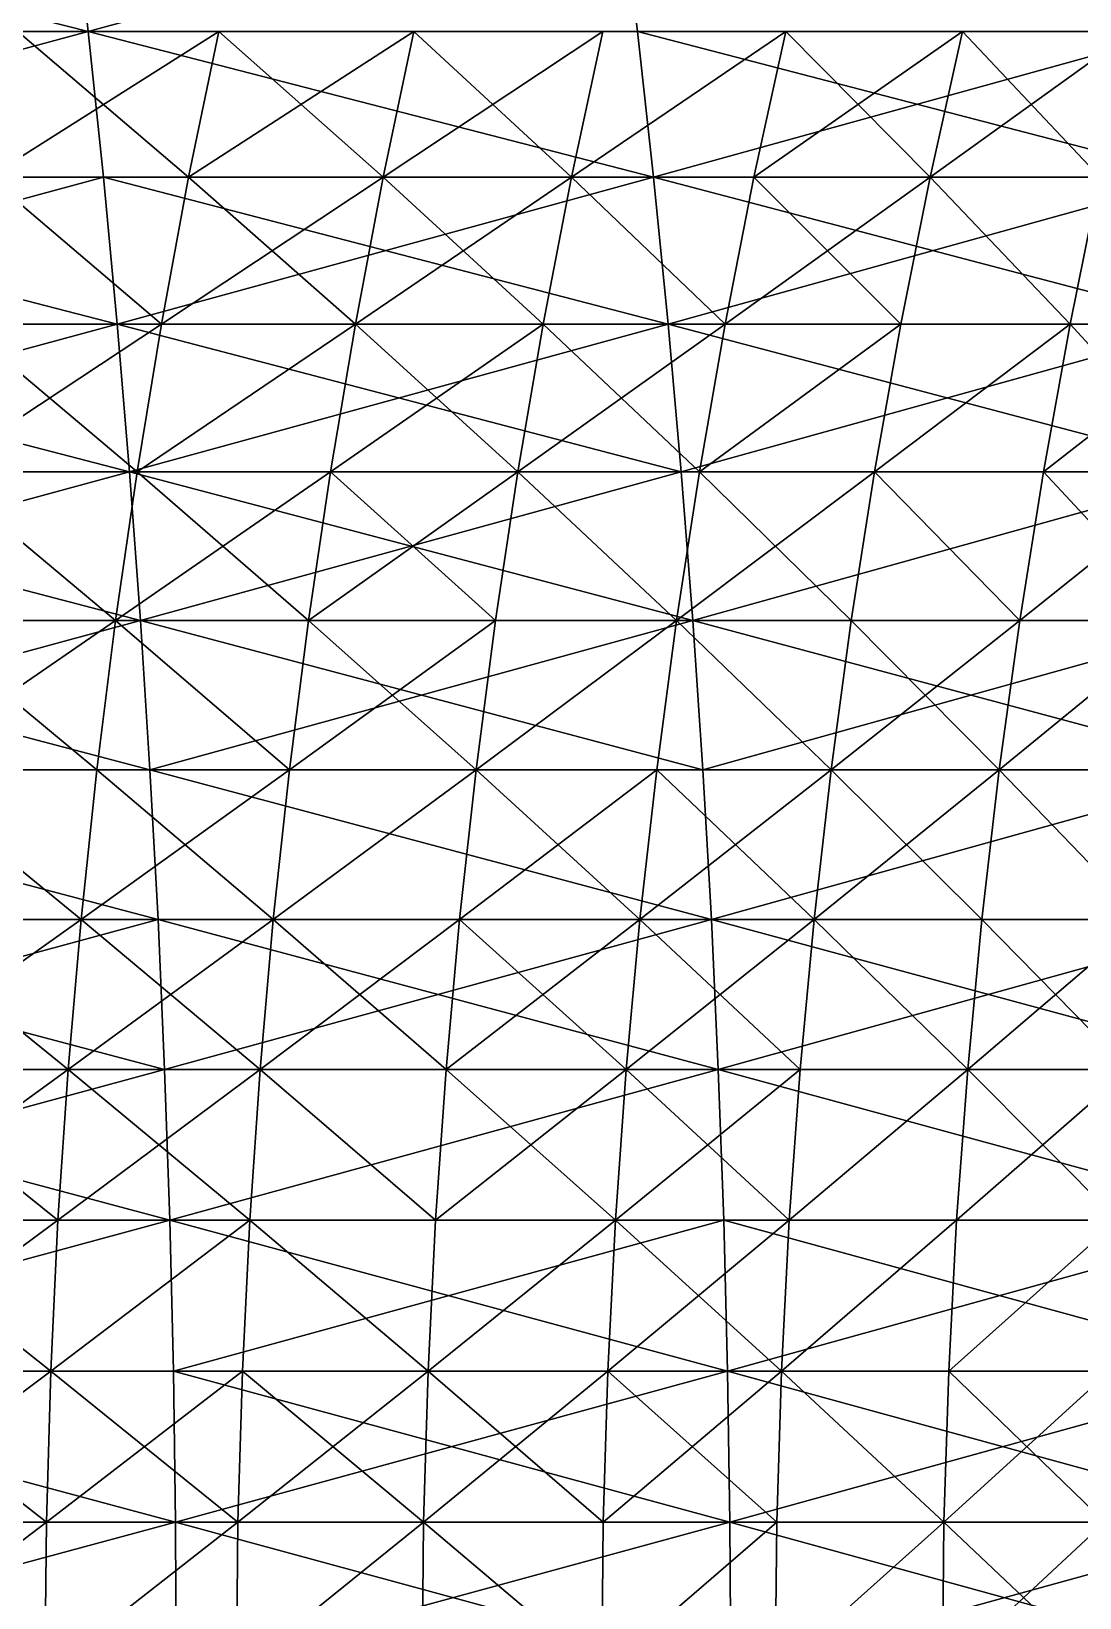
# Model space of a CAD drawing. Header units: millimetres. Extents: x -3250 to 8000, y -3250 to 3250.
# Drawn here: x 6023.9 to 6162.1, y 10 to 216.7 of the extents above; entities that cross this region are included whole.
import ezdxf

# ---------------------------------------------------------------- set-up
doc = ezdxf.new("R2010")
doc.units = ezdxf.units.MM
doc.header["$MEASUREMENT"] = 0
doc.layers.add('MESH_3D', color=2, linetype='CONTINUOUS')

msp = doc.modelspace()

# ---------------------------------------------------------------- linework, layer by layer
at = {"layer": 'MESH_3D'}
for points in [[(6031.38, 216.67, 26021.17), (5956.11, 235.8, 26045.71), (5958.17, 216.67, 26050.96)], [(6029.19, 235.8, 26015.97), (5956.11, 235.8, 26045.71), (6031.38, 216.67, 26021.17)], [(6101.5, 235.8, 25984.42), (6029.19, 235.8, 26015.97), (6031.38, 216.67, 26021.17)], [(6101.5, 235.8, 25984.42), (6031.38, 216.67, 26021.17), (6103.82, 216.67, 25989.56)], [(6175.45, 216.67, 25956.16), (6101.5, 235.8, 25984.42), (6103.82, 216.67, 25989.56)], [(6173.01, 235.8, 25951.08), (6101.5, 235.8, 25984.42), (6175.45, 216.67, 25956.16)], [(5958.17, 216.67, 649.04), (6031.38, 216.67, 678.83), (5960.05, 197.41, 644.23)], [(6031.38, 216.67, 26021.17), (5958.17, 216.67, 26050.96), (5960.05, 197.41, 26055.77)], [(5960.05, 197.41, 644.23), (6031.38, 216.67, 678.83), (6033.38, 197.41, 674.07)], [(6031.38, 216.67, 26021.17), (5960.05, 197.41, 26055.77), (6033.38, 197.41, 26025.93)], [(6018.2, 197.41, 2524.93), (6044.62, 197.41, 2555.64), (6048.58, 216.67, 2552.32)], [(6018.2, 197.41, 2524.93), (6048.58, 216.67, 2552.32), (6022.07, 216.67, 2521.52)], [(6044.62, 197.41, 24144.36), (6018.2, 197.41, 24175.07), (6022.07, 216.67, 24178.48)], [(6044.62, 197.41, 24144.36), (6022.07, 216.67, 24178.48), (6048.58, 216.67, 24147.68)], [(6031.38, 216.67, 678.83), (6103.82, 216.67, 710.44), (6105.94, 197.41, 705.73)], [(6031.38, 216.67, 678.83), (6105.94, 197.41, 705.73), (6033.38, 197.41, 674.07)], [(6105.94, 197.41, 25994.27), (6031.38, 216.67, 26021.17), (6033.38, 197.41, 26025.93)], [(6103.82, 216.67, 25989.56), (6031.38, 216.67, 26021.17), (6105.94, 197.41, 25994.27)], [(6044.62, 197.41, 2555.64), (6070.27, 197.41, 2586.99), (6048.58, 216.67, 2552.32)], [(6074.31, 216.67, 24116.23), (6044.62, 197.41, 24144.36), (6048.58, 216.67, 24147.68)], [(6070.27, 197.41, 24113.01), (6044.62, 197.41, 24144.36), (6074.31, 216.67, 24116.23)], [(6048.58, 216.67, 2552.32), (6070.27, 197.41, 2586.99), (6074.31, 216.67, 2583.77)], [(6070.27, 197.41, 2586.99), (6095.13, 197.41, 2618.98), (6099.25, 216.67, 2615.86)], [(6070.27, 197.41, 2586.99), (6099.25, 216.67, 2615.86), (6074.31, 216.67, 2583.77)], [(6095.13, 197.41, 24081.02), (6070.27, 197.41, 24113.01), (6074.31, 216.67, 24116.23)], [(6095.13, 197.41, 24081.02), (6074.31, 216.67, 24116.23), (6099.25, 216.67, 24084.14)], [(6095.13, 197.41, 2618.98), (6119.19, 197.41, 2651.57), (6123.38, 216.67, 2648.56)], [(6095.13, 197.41, 2618.98), (6123.38, 216.67, 2648.56), (6099.25, 216.67, 2615.86)], [(6123.38, 216.67, 24051.44), (6095.13, 197.41, 24081.02), (6099.25, 216.67, 24084.14)], [(6119.19, 197.41, 24048.43), (6095.13, 197.41, 24081.02), (6123.38, 216.67, 24051.44)], [(6103.82, 216.67, 710.44), (6177.69, 197.41, 739.19), (6105.94, 197.41, 705.73)], [(6103.82, 216.67, 710.44), (6175.45, 216.67, 743.84), (6177.69, 197.41, 739.19)], [(6175.45, 216.67, 25956.16), (6103.82, 216.67, 25989.56), (6105.94, 197.41, 25994.27)], [(6175.45, 216.67, 25956.16), (6105.94, 197.41, 25994.27), (6177.69, 197.41, 25960.81)], [(6119.19, 197.41, 2651.57), (6142.42, 197.41, 2684.75), (6146.69, 216.67, 2681.84)], [(6119.19, 197.41, 2651.57), (6146.69, 216.67, 2681.84), (6123.38, 216.67, 2648.56)], [(6142.42, 197.41, 24015.25), (6119.19, 197.41, 24048.43), (6123.38, 216.67, 24051.44)], [(6142.42, 197.41, 24015.25), (6123.38, 216.67, 24051.44), (6146.69, 216.67, 24018.16)], [(6142.42, 197.41, 2684.75), (6164.82, 197.41, 2718.5), (6169.16, 216.67, 2715.7)], [(6142.42, 197.41, 2684.75), (6169.16, 216.67, 2715.7), (6146.69, 216.67, 2681.84)], [(6164.82, 197.41, 23981.5), (6142.42, 197.41, 24015.25), (6146.69, 216.67, 24018.16)], [(6164.82, 197.41, 23981.5), (6146.69, 216.67, 24018.16), (6169.16, 216.67, 23984.3)], [(5960.05, 197.41, 644.23), (6033.38, 197.41, 674.07), (6035.2, 178.02, 669.76)], [(5960.05, 197.41, 644.23), (6035.2, 178.02, 669.76), (5961.76, 178.02, 639.88)], [(6033.38, 197.41, 26025.93), (5960.05, 197.41, 26055.77), (5961.76, 178.02, 26060.12)], [(6033.38, 197.41, 26025.93), (5961.76, 178.02, 26060.12), (6035.2, 178.02, 26030.24)], [(6014.69, 178.02, 2528.03), (6041.04, 178.02, 2558.65), (6018.2, 197.41, 2524.93)], [(6041.04, 178.02, 24141.35), (6014.69, 178.02, 24171.97), (6018.2, 197.41, 24175.07)], [(6018.2, 197.41, 2524.93), (6041.04, 178.02, 2558.65), (6044.62, 197.41, 2555.64)], [(6041.04, 178.02, 24141.35), (6018.2, 197.41, 24175.07), (6044.62, 197.41, 24144.36)], [(6033.38, 197.41, 674.07), (6105.94, 197.41, 705.73), (6107.87, 178.02, 701.46)], [(6033.38, 197.41, 674.07), (6107.87, 178.02, 701.46), (6035.2, 178.02, 669.76)], [(6105.94, 197.41, 25994.27), (6033.38, 197.41, 26025.93), (6035.2, 178.02, 26030.24)], [(6105.94, 197.41, 25994.27), (6035.2, 178.02, 26030.24), (6107.87, 178.02, 25998.54)], [(6041.04, 178.02, 2558.65), (6070.27, 197.41, 2586.99), (6044.62, 197.41, 2555.64)], [(6041.04, 178.02, 2558.65), (6066.61, 178.02, 2589.91), (6070.27, 197.41, 2586.99)], [(6066.61, 178.02, 24110.09), (6041.04, 178.02, 24141.35), (6044.62, 197.41, 24144.36)], [(6066.61, 178.02, 24110.09), (6044.62, 197.41, 24144.36), (6070.27, 197.41, 24113.01)], [(6066.61, 178.02, 2589.91), (6091.4, 178.02, 2621.8), (6095.13, 197.41, 2618.98)], [(6066.61, 178.02, 2589.91), (6095.13, 197.41, 2618.98), (6070.27, 197.41, 2586.99)], [(6091.4, 178.02, 24078.2), (6066.61, 178.02, 24110.09), (6070.27, 197.41, 24113.01)], [(6091.4, 178.02, 24078.2), (6070.27, 197.41, 24113.01), (6095.13, 197.41, 24081.02)], [(6091.4, 178.02, 2621.8), (6115.39, 178.02, 2654.3), (6095.13, 197.41, 2618.98)], [(6115.39, 178.02, 24045.7), (6091.4, 178.02, 24078.2), (6095.13, 197.41, 24081.02)], [(6095.13, 197.41, 2618.98), (6115.39, 178.02, 2654.3), (6119.19, 197.41, 2651.57)], [(6115.39, 178.02, 24045.7), (6095.13, 197.41, 24081.02), (6119.19, 197.41, 24048.43)], [(6105.94, 197.41, 705.73), (6177.69, 197.41, 739.19), (6179.73, 178.02, 734.97)], [(6105.94, 197.41, 705.73), (6179.73, 178.02, 734.97), (6107.87, 178.02, 701.46)], [(6177.69, 197.41, 25960.81), (6105.94, 197.41, 25994.27), (6107.87, 178.02, 25998.54)], [(6177.69, 197.41, 25960.81), (6107.87, 178.02, 25998.54), (6179.73, 178.02, 25965.03)], [(6115.39, 178.02, 2654.3), (6142.42, 197.41, 2684.75), (6119.19, 197.41, 2651.57)], [(6115.39, 178.02, 2654.3), (6138.55, 178.02, 2687.39), (6142.42, 197.41, 2684.75)], [(6138.55, 178.02, 24012.61), (6115.39, 178.02, 24045.7), (6119.19, 197.41, 24048.43)], [(6138.55, 178.02, 24012.61), (6119.19, 197.41, 24048.43), (6142.42, 197.41, 24015.25)], [(6138.55, 178.02, 2687.39), (6160.89, 178.02, 2721.04), (6142.42, 197.41, 2684.75)], [(6160.89, 178.02, 23978.96), (6138.55, 178.02, 24012.61), (6142.42, 197.41, 24015.25)], [(6142.42, 197.41, 2684.75), (6160.89, 178.02, 2721.04), (6164.82, 197.41, 2718.5)], [(6160.89, 178.02, 23978.96), (6142.42, 197.41, 24015.25), (6164.82, 197.41, 23981.5)], [(6160.89, 178.02, 2721.04), (6182.38, 178.02, 2755.24), (6164.82, 197.41, 2718.5)], [(6182.38, 178.02, 23944.76), (6160.89, 178.02, 23978.96), (6164.82, 197.41, 23981.5)], [(5961.76, 178.02, 639.88), (6036.83, 158.52, 665.89), (5963.3, 158.52, 635.97)], [(5961.76, 178.02, 639.88), (6035.2, 178.02, 669.76), (6036.83, 158.52, 665.89)], [(6035.2, 178.02, 26030.24), (5961.76, 178.02, 26060.12), (5963.3, 158.52, 26064.03)], [(6035.2, 178.02, 26030.24), (5963.3, 158.52, 26064.03), (6036.83, 158.52, 26034.11)], [(6011.54, 158.52, 2530.81), (6037.82, 158.52, 2561.34), (6041.04, 178.02, 2558.65)], [(6011.54, 158.52, 2530.81), (6041.04, 178.02, 2558.65), (6014.69, 178.02, 2528.03)], [(6037.82, 158.52, 24138.66), (6011.54, 158.52, 24169.19), (6014.69, 178.02, 24171.97)], [(6037.82, 158.52, 24138.66), (6014.69, 178.02, 24171.97), (6041.04, 178.02, 24141.35)], [(6035.2, 178.02, 669.76), (6107.87, 178.02, 701.46), (6109.59, 158.52, 697.64)], [(6035.2, 178.02, 669.76), (6109.59, 158.52, 697.64), (6036.83, 158.52, 665.89)], [(6107.87, 178.02, 25998.54), (6035.2, 178.02, 26030.24), (6036.83, 158.52, 26034.11)], [(6107.87, 178.02, 25998.54), (6036.83, 158.52, 26034.11), (6109.59, 158.52, 26002.36)], [(6037.82, 158.52, 2561.34), (6063.33, 158.52, 2592.53), (6066.61, 178.02, 2589.91)], [(6037.82, 158.52, 2561.34), (6066.61, 178.02, 2589.91), (6041.04, 178.02, 2558.65)], [(6066.61, 178.02, 24110.09), (6037.82, 158.52, 24138.66), (6041.04, 178.02, 24141.35)], [(6063.33, 158.52, 24107.47), (6037.82, 158.52, 24138.66), (6066.61, 178.02, 24110.09)], [(6063.33, 158.52, 2592.53), (6091.4, 178.02, 2621.8), (6066.61, 178.02, 2589.91)], [(6063.33, 158.52, 2592.53), (6088.06, 158.52, 2624.34), (6091.4, 178.02, 2621.8)], [(6088.06, 158.52, 24075.66), (6063.33, 158.52, 24107.47), (6066.61, 178.02, 24110.09)], [(6088.06, 158.52, 24075.66), (6066.61, 178.02, 24110.09), (6091.4, 178.02, 24078.2)], [(6088.06, 158.52, 2624.34), (6111.98, 158.52, 2656.75), (6115.39, 178.02, 2654.3)], [(6088.06, 158.52, 2624.34), (6115.39, 178.02, 2654.3), (6091.4, 178.02, 2621.8)], [(6111.98, 158.52, 24043.25), (6088.06, 158.52, 24075.66), (6091.4, 178.02, 24078.2)], [(6111.98, 158.52, 24043.25), (6091.4, 178.02, 24078.2), (6115.39, 178.02, 24045.7)], [(6107.87, 178.02, 701.46), (6179.73, 178.02, 734.97), (6181.55, 158.52, 731.19)], [(6107.87, 178.02, 701.46), (6181.55, 158.52, 731.19), (6109.59, 158.52, 697.64)], [(6179.73, 178.02, 25965.03), (6107.87, 178.02, 25998.54), (6109.59, 158.52, 26002.36)], [(6179.73, 178.02, 25965.03), (6109.59, 158.52, 26002.36), (6181.55, 158.52, 25968.81)], [(6111.98, 158.52, 2656.75), (6138.55, 178.02, 2687.39), (6115.39, 178.02, 2654.3)], [(6111.98, 158.52, 2656.75), (6135.09, 158.52, 2689.75), (6138.55, 178.02, 2687.39)], [(6138.55, 178.02, 24012.61), (6111.98, 158.52, 24043.25), (6115.39, 178.02, 24045.7)], [(6135.09, 158.52, 24010.25), (6111.98, 158.52, 24043.25), (6138.55, 178.02, 24012.61)], [(6135.09, 158.52, 2689.75), (6160.89, 178.02, 2721.04), (6138.55, 178.02, 2687.39)], [(6135.09, 158.52, 2689.75), (6157.37, 158.52, 2723.32), (6160.89, 178.02, 2721.04)], [(6160.89, 178.02, 23978.96), (6135.09, 158.52, 24010.25), (6138.55, 178.02, 24012.61)], [(6157.37, 158.52, 23976.68), (6135.09, 158.52, 24010.25), (6160.89, 178.02, 23978.96)], [(6157.37, 158.52, 2723.32), (6178.8, 158.52, 2757.43), (6182.38, 178.02, 2755.24)], [(6157.37, 158.52, 2723.32), (6182.38, 178.02, 2755.24), (6160.89, 178.02, 2721.04)], [(6178.8, 158.52, 23942.57), (6157.37, 158.52, 23976.68), (6160.89, 178.02, 23978.96)], [(6178.8, 158.52, 23942.57), (6160.89, 178.02, 23978.96), (6182.38, 178.02, 23944.76)], [(5963.3, 158.52, 635.97), (6036.83, 158.52, 665.89), (5964.65, 138.92, 632.52)], [(6038.27, 138.92, 26037.52), (5963.3, 158.52, 26064.03), (5964.65, 138.92, 26067.48)], [(6036.83, 158.52, 26034.11), (5963.3, 158.52, 26064.03), (6038.27, 138.92, 26037.52)], [(5964.65, 138.92, 632.52), (6036.83, 158.52, 665.89), (6038.27, 138.92, 662.48)], [(6008.76, 138.92, 2533.26), (6034.98, 138.92, 2563.73), (6011.54, 158.52, 2530.81)], [(6034.98, 138.92, 24136.27), (6008.76, 138.92, 24166.74), (6011.54, 158.52, 24169.19)], [(6011.54, 158.52, 2530.81), (6034.98, 138.92, 2563.73), (6037.82, 158.52, 2561.34)], [(6034.98, 138.92, 24136.27), (6011.54, 158.52, 24169.19), (6037.82, 158.52, 24138.66)], [(6034.98, 138.92, 2563.73), (6060.43, 138.92, 2594.84), (6063.33, 158.52, 2592.53)], [(6034.98, 138.92, 2563.73), (6063.33, 158.52, 2592.53), (6037.82, 158.52, 2561.34)], [(6060.43, 138.92, 24105.16), (6034.98, 138.92, 24136.27), (6037.82, 158.52, 24138.66)], [(6036.83, 158.52, 665.89), (6111.12, 138.92, 694.26), (6038.27, 138.92, 662.48)], [(6036.83, 158.52, 665.89), (6109.59, 158.52, 697.64), (6111.12, 138.92, 694.26)], [(6109.59, 158.52, 26002.36), (6036.83, 158.52, 26034.11), (6038.27, 138.92, 26037.52)], [(6060.43, 138.92, 24105.16), (6037.82, 158.52, 24138.66), (6063.33, 158.52, 24107.47)], [(6109.59, 158.52, 26002.36), (6038.27, 138.92, 26037.52), (6111.12, 138.92, 26005.74)], [(6060.43, 138.92, 2594.84), (6088.06, 158.52, 2624.34), (6063.33, 158.52, 2592.53)], [(6060.43, 138.92, 2594.84), (6085.1, 138.92, 2626.57), (6088.06, 158.52, 2624.34)], [(6085.1, 138.92, 24073.43), (6060.43, 138.92, 24105.16), (6063.33, 158.52, 24107.47)], [(6085.1, 138.92, 24073.43), (6063.33, 158.52, 24107.47), (6088.06, 158.52, 24075.66)], [(6085.1, 138.92, 2626.57), (6108.97, 138.92, 2658.92), (6088.06, 158.52, 2624.34)], [(6108.97, 138.92, 24041.08), (6085.1, 138.92, 24073.43), (6088.06, 158.52, 24075.66)], [(6088.06, 158.52, 2624.34), (6108.97, 138.92, 2658.92), (6111.98, 158.52, 2656.75)], [(6108.97, 138.92, 24041.08), (6088.06, 158.52, 24075.66), (6111.98, 158.52, 24043.25)], [(6108.97, 138.92, 2658.92), (6135.09, 158.52, 2689.75), (6111.98, 158.52, 2656.75)], [(6108.97, 138.92, 2658.92), (6132.02, 138.92, 2691.84), (6135.09, 158.52, 2689.75)], [(6132.02, 138.92, 24008.16), (6108.97, 138.92, 24041.08), (6111.98, 158.52, 24043.25)], [(6109.59, 158.52, 697.64), (6181.55, 158.52, 731.19), (6111.12, 138.92, 694.26)], [(6181.55, 158.52, 25968.81), (6109.59, 158.52, 26002.36), (6111.12, 138.92, 26005.74)], [(6111.12, 138.92, 694.26), (6181.55, 158.52, 731.19), (6183.15, 138.92, 727.85)], [(6181.55, 158.52, 25968.81), (6111.12, 138.92, 26005.74), (6183.15, 138.92, 25972.15)], [(6132.02, 138.92, 24008.16), (6111.98, 158.52, 24043.25), (6135.09, 158.52, 24010.25)], [(6132.02, 138.92, 2691.84), (6154.25, 138.92, 2725.33), (6135.09, 158.52, 2689.75)], [(6154.25, 138.92, 23974.67), (6132.02, 138.92, 24008.16), (6135.09, 158.52, 24010.25)], [(6135.09, 158.52, 2689.75), (6154.25, 138.92, 2725.33), (6157.37, 158.52, 2723.32)], [(6154.25, 138.92, 23974.67), (6135.09, 158.52, 24010.25), (6157.37, 158.52, 23976.68)], [(6154.25, 138.92, 2725.33), (6178.8, 158.52, 2757.43), (6157.37, 158.52, 2723.32)], [(6154.25, 138.92, 2725.33), (6175.64, 138.92, 2759.37), (6178.8, 158.52, 2757.43)], [(6175.64, 138.92, 23940.63), (6154.25, 138.92, 23974.67), (6157.37, 158.52, 23976.68)], [(6175.64, 138.92, 23940.63), (6157.37, 158.52, 23976.68), (6178.8, 158.52, 23942.57)], [(5964.65, 138.92, 632.52), (6038.27, 138.92, 662.48), (6039.52, 119.23, 659.51)], [(5964.65, 138.92, 632.52), (6039.52, 119.23, 659.51), (5965.83, 119.23, 629.52)], [(6038.27, 138.92, 26037.52), (5964.65, 138.92, 26067.48), (5965.83, 119.23, 26070.48)], [(6038.27, 138.92, 26037.52), (5965.83, 119.23, 26070.48), (6039.52, 119.23, 26040.49)], [(6006.35, 119.23, 2535.39), (6034.98, 138.92, 2563.73), (6008.76, 138.92, 2533.26)], [(6006.35, 119.23, 2535.39), (6032.52, 119.23, 2565.8), (6034.98, 138.92, 2563.73)], [(6032.52, 119.23, 24134.2), (6006.35, 119.23, 24164.61), (6008.76, 138.92, 24166.74)], [(6032.52, 119.23, 24134.2), (6008.76, 138.92, 24166.74), (6034.98, 138.92, 24136.27)], [(6032.52, 119.23, 2565.8), (6057.92, 119.23, 2596.85), (6034.98, 138.92, 2563.73)], [(6057.92, 119.23, 24103.15), (6032.52, 119.23, 24134.2), (6034.98, 138.92, 24136.27)], [(6034.98, 138.92, 2563.73), (6057.92, 119.23, 2596.85), (6060.43, 138.92, 2594.84)], [(6057.92, 119.23, 24103.15), (6034.98, 138.92, 24136.27), (6060.43, 138.92, 24105.16)], [(6038.27, 138.92, 662.48), (6111.12, 138.92, 694.26), (6112.44, 119.23, 691.33)], [(6038.27, 138.92, 662.48), (6112.44, 119.23, 691.33), (6039.52, 119.23, 659.51)], [(6111.12, 138.92, 26005.74), (6038.27, 138.92, 26037.52), (6039.52, 119.23, 26040.49)], [(6111.12, 138.92, 26005.74), (6039.52, 119.23, 26040.49), (6112.44, 119.23, 26008.67)], [(6057.92, 119.23, 2596.85), (6082.53, 119.23, 2628.52), (6085.1, 138.92, 2626.57)], [(6057.92, 119.23, 2596.85), (6085.1, 138.92, 2626.57), (6060.43, 138.92, 2594.84)], [(6082.53, 119.23, 24071.48), (6057.92, 119.23, 24103.15), (6060.43, 138.92, 24105.16)], [(6082.53, 119.23, 24071.48), (6060.43, 138.92, 24105.16), (6085.1, 138.92, 24073.43)], [(6082.53, 119.23, 2628.52), (6106.36, 119.23, 2660.79), (6108.97, 138.92, 2658.92)], [(6082.53, 119.23, 2628.52), (6108.97, 138.92, 2658.92), (6085.1, 138.92, 2626.57)], [(6108.97, 138.92, 24041.08), (6082.53, 119.23, 24071.48), (6085.1, 138.92, 24073.43)], [(6106.36, 119.23, 24039.21), (6082.53, 119.23, 24071.48), (6108.97, 138.92, 24041.08)], [(6106.36, 119.23, 2660.79), (6129.36, 119.23, 2693.65), (6108.97, 138.92, 2658.92)], [(6129.36, 119.23, 24006.35), (6106.36, 119.23, 24039.21), (6108.97, 138.92, 24041.08)], [(6108.97, 138.92, 2658.92), (6129.36, 119.23, 2693.65), (6132.02, 138.92, 2691.84)], [(6129.36, 119.23, 24006.35), (6108.97, 138.92, 24041.08), (6132.02, 138.92, 24008.16)], [(6111.12, 138.92, 694.26), (6183.15, 138.92, 727.85), (6184.55, 119.23, 724.95)], [(6111.12, 138.92, 694.26), (6184.55, 119.23, 724.95), (6112.44, 119.23, 691.33)], [(6183.15, 138.92, 25972.15), (6111.12, 138.92, 26005.74), (6112.44, 119.23, 26008.67)], [(6183.15, 138.92, 25972.15), (6112.44, 119.23, 26008.67), (6184.55, 119.23, 25975.05)], [(6129.36, 119.23, 2693.65), (6151.55, 119.23, 2727.08), (6154.25, 138.92, 2725.33)], [(6129.36, 119.23, 2693.65), (6154.25, 138.92, 2725.33), (6132.02, 138.92, 2691.84)], [(6151.55, 119.23, 23972.92), (6129.36, 119.23, 24006.35), (6132.02, 138.92, 24008.16)], [(6151.55, 119.23, 23972.92), (6132.02, 138.92, 24008.16), (6154.25, 138.92, 23974.67)], [(6151.55, 119.23, 2727.08), (6172.89, 119.23, 2761.04), (6175.64, 138.92, 2759.37)], [(6151.55, 119.23, 2727.08), (6175.64, 138.92, 2759.37), (6154.25, 138.92, 2725.33)], [(6175.64, 138.92, 23940.63), (6151.55, 119.23, 23972.92), (6154.25, 138.92, 23974.67)], [(6172.89, 119.23, 23938.96), (6151.55, 119.23, 23972.92), (6175.64, 138.92, 23940.63)], [(5965.83, 119.23, 629.52), (6040.58, 99.47, 657), (5966.82, 99.47, 626.98)], [(5965.83, 119.23, 629.52), (6039.52, 119.23, 659.51), (6040.58, 99.47, 657)], [(6040.58, 99.47, 26043), (5965.83, 119.23, 26070.48), (5966.82, 99.47, 26073.02)], [(6039.52, 119.23, 26040.49), (5965.83, 119.23, 26070.48), (6040.58, 99.47, 26043)], [(6004.31, 99.47, 2537.19), (6030.43, 99.47, 2567.55), (6006.35, 119.23, 2535.39)], [(6030.43, 99.47, 24132.45), (6004.31, 99.47, 24162.81), (6006.35, 119.23, 24164.61)], [(6006.35, 119.23, 2535.39), (6030.43, 99.47, 2567.55), (6032.52, 119.23, 2565.8)], [(6030.43, 99.47, 24132.45), (6006.35, 119.23, 24164.61), (6032.52, 119.23, 24134.2)], [(6030.43, 99.47, 2567.55), (6055.78, 99.47, 2598.55), (6057.92, 119.23, 2596.85)], [(6030.43, 99.47, 2567.55), (6057.92, 119.23, 2596.85), (6032.52, 119.23, 2565.8)], [(6055.78, 99.47, 24101.45), (6030.43, 99.47, 24132.45), (6032.52, 119.23, 24134.2)], [(6055.78, 99.47, 24101.45), (6032.52, 119.23, 24134.2), (6057.92, 119.23, 24103.15)], [(6039.52, 119.23, 659.51), (6112.44, 119.23, 691.33), (6113.57, 99.47, 688.84)], [(6039.52, 119.23, 659.51), (6113.57, 99.47, 688.84), (6040.58, 99.47, 657)], [(6113.57, 99.47, 26011.16), (6039.52, 119.23, 26040.49), (6040.58, 99.47, 26043)], [(6112.44, 119.23, 26008.67), (6039.52, 119.23, 26040.49), (6113.57, 99.47, 26011.16)], [(6055.78, 99.47, 2598.55), (6080.36, 99.47, 2630.16), (6082.53, 119.23, 2628.52)], [(6055.78, 99.47, 2598.55), (6082.53, 119.23, 2628.52), (6057.92, 119.23, 2596.85)], [(6082.53, 119.23, 24071.48), (6055.78, 99.47, 24101.45), (6057.92, 119.23, 24103.15)], [(6080.36, 99.47, 24069.84), (6055.78, 99.47, 24101.45), (6082.53, 119.23, 24071.48)], [(6080.36, 99.47, 2630.16), (6104.14, 99.47, 2662.39), (6106.36, 119.23, 2660.79)], [(6080.36, 99.47, 2630.16), (6106.36, 119.23, 2660.79), (6082.53, 119.23, 2628.52)], [(6104.14, 99.47, 24037.61), (6080.36, 99.47, 24069.84), (6082.53, 119.23, 24071.48)], [(6104.14, 99.47, 24037.61), (6082.53, 119.23, 24071.48), (6106.36, 119.23, 24039.21)], [(6104.14, 99.47, 2662.39), (6127.11, 99.47, 2695.19), (6129.36, 119.23, 2693.65)], [(6104.14, 99.47, 2662.39), (6129.36, 119.23, 2693.65), (6106.36, 119.23, 2660.79)], [(6127.11, 99.47, 24004.81), (6104.14, 99.47, 24037.61), (6106.36, 119.23, 24039.21)], [(6127.11, 99.47, 24004.81), (6106.36, 119.23, 24039.21), (6129.36, 119.23, 24006.35)], [(6112.44, 119.23, 691.33), (6184.55, 119.23, 724.95), (6113.57, 99.47, 688.84)], [(6184.55, 119.23, 25975.05), (6112.44, 119.23, 26008.67), (6113.57, 99.47, 26011.16)], [(6113.57, 99.47, 688.84), (6184.55, 119.23, 724.95), (6185.73, 99.47, 722.49)], [(6184.55, 119.23, 25975.05), (6113.57, 99.47, 26011.16), (6185.73, 99.47, 25977.51)], [(6127.11, 99.47, 2695.19), (6151.55, 119.23, 2727.08), (6129.36, 119.23, 2693.65)], [(6127.11, 99.47, 2695.19), (6149.26, 99.47, 2728.56), (6151.55, 119.23, 2727.08)], [(6149.26, 99.47, 23971.44), (6127.11, 99.47, 24004.81), (6129.36, 119.23, 24006.35)], [(6149.26, 99.47, 23971.44), (6129.36, 119.23, 24006.35), (6151.55, 119.23, 23972.92)], [(6149.26, 99.47, 2728.56), (6170.56, 99.47, 2762.47), (6151.55, 119.23, 2727.08)], [(6170.56, 99.47, 23937.53), (6149.26, 99.47, 23971.44), (6151.55, 119.23, 23972.92)], [(6151.55, 119.23, 2727.08), (6170.56, 99.47, 2762.47), (6172.89, 119.23, 2761.04)], [(6170.56, 99.47, 23937.53), (6151.55, 119.23, 23972.92), (6172.89, 119.23, 23938.96)], [(5966.82, 99.47, 626.98), (6041.45, 79.65, 654.94), (5967.64, 79.65, 624.9)], [(5966.82, 99.47, 626.98), (6040.58, 99.47, 657), (6041.45, 79.65, 654.94)], [(6040.58, 99.47, 26043), (5966.82, 99.47, 26073.02), (5967.64, 79.65, 26075.1)], [(6040.58, 99.47, 26043), (5967.64, 79.65, 26075.1), (6041.45, 79.65, 26045.06)], [(6002.63, 79.65, 2538.67), (6030.43, 99.47, 2567.55), (6004.31, 99.47, 2537.19)], [(6002.63, 79.65, 2538.67), (6028.72, 79.65, 2568.98), (6030.43, 99.47, 2567.55)], [(6028.72, 79.65, 24131.02), (6002.63, 79.65, 24161.33), (6004.31, 99.47, 24162.81)], [(6028.72, 79.65, 24131.02), (6004.31, 99.47, 24162.81), (6030.43, 99.47, 24132.45)], [(6028.72, 79.65, 2568.98), (6054.04, 79.65, 2599.94), (6055.78, 99.47, 2598.55)], [(6028.72, 79.65, 2568.98), (6055.78, 99.47, 2598.55), (6030.43, 99.47, 2567.55)], [(6054.04, 79.65, 24100.06), (6028.72, 79.65, 24131.02), (6030.43, 99.47, 24132.45)], [(6054.04, 79.65, 24100.06), (6030.43, 99.47, 24132.45), (6055.78, 99.47, 24101.45)], [(6040.58, 99.47, 657), (6114.48, 79.65, 686.8), (6041.45, 79.65, 654.94)], [(6040.58, 99.47, 657), (6113.57, 99.47, 688.84), (6114.48, 79.65, 686.8)], [(6113.57, 99.47, 26011.16), (6040.58, 99.47, 26043), (6041.45, 79.65, 26045.06)], [(6113.57, 99.47, 26011.16), (6041.45, 79.65, 26045.06), (6114.48, 79.65, 26013.2)], [(6054.04, 79.65, 2599.94), (6078.58, 79.65, 2631.51), (6080.36, 99.47, 2630.16)], [(6054.04, 79.65, 2599.94), (6080.36, 99.47, 2630.16), (6055.78, 99.47, 2598.55)], [(6078.58, 79.65, 24068.49), (6054.04, 79.65, 24100.06), (6055.78, 99.47, 24101.45)], [(6078.58, 79.65, 24068.49), (6055.78, 99.47, 24101.45), (6080.36, 99.47, 24069.84)], [(6078.58, 79.65, 2631.51), (6102.33, 79.65, 2663.69), (6104.14, 99.47, 2662.39)], [(6078.58, 79.65, 2631.51), (6104.14, 99.47, 2662.39), (6080.36, 99.47, 2630.16)], [(6102.33, 79.65, 24036.31), (6078.58, 79.65, 24068.49), (6080.36, 99.47, 24069.84)], [(6102.33, 79.65, 24036.31), (6080.36, 99.47, 24069.84), (6104.14, 99.47, 24037.61)], [(6102.33, 79.65, 2663.69), (6125.27, 79.65, 2696.45), (6127.11, 99.47, 2695.19)], [(6102.33, 79.65, 2663.69), (6127.11, 99.47, 2695.19), (6104.14, 99.47, 2662.39)], [(6125.27, 79.65, 24003.55), (6102.33, 79.65, 24036.31), (6104.14, 99.47, 24037.61)], [(6125.27, 79.65, 24003.55), (6104.14, 99.47, 24037.61), (6127.11, 99.47, 24004.81)], [(6113.57, 99.47, 688.84), (6185.73, 99.47, 722.49), (6186.7, 79.65, 720.48)], [(6113.57, 99.47, 688.84), (6186.7, 79.65, 720.48), (6114.48, 79.65, 686.8)], [(6185.73, 99.47, 25977.51), (6113.57, 99.47, 26011.16), (6114.48, 79.65, 26013.2)], [(6185.73, 99.47, 25977.51), (6114.48, 79.65, 26013.2), (6186.7, 79.65, 25979.52)], [(6125.27, 79.65, 2696.45), (6147.38, 79.65, 2729.77), (6127.11, 99.47, 2695.19)], [(6147.38, 79.65, 23970.23), (6125.27, 79.65, 24003.55), (6127.11, 99.47, 24004.81)], [(6127.11, 99.47, 2695.19), (6147.38, 79.65, 2729.77), (6149.26, 99.47, 2728.56)], [(6147.38, 79.65, 23970.23), (6127.11, 99.47, 24004.81), (6149.26, 99.47, 23971.44)], [(6147.38, 79.65, 2729.77), (6168.66, 79.65, 2763.63), (6170.56, 99.47, 2762.47)], [(6147.38, 79.65, 2729.77), (6170.56, 99.47, 2762.47), (6149.26, 99.47, 2728.56)], [(6168.66, 79.65, 23936.37), (6147.38, 79.65, 23970.23), (6149.26, 99.47, 23971.44)], [(6168.66, 79.65, 23936.37), (6149.26, 99.47, 23971.44), (6170.56, 99.47, 23937.53)], [(5967.64, 79.65, 624.9), (6041.45, 79.65, 654.94), (5968.27, 59.78, 623.29)], [(6042.12, 59.78, 26046.66), (5967.64, 79.65, 26075.1), (5968.27, 59.78, 26076.71)], [(6041.45, 79.65, 26045.06), (5967.64, 79.65, 26075.1), (6042.12, 59.78, 26046.66)], [(5968.27, 59.78, 623.29), (6041.45, 79.65, 654.94), (6042.12, 59.78, 653.34)], [(6001.33, 59.78, 2539.82), (6028.72, 79.65, 2568.98), (6002.63, 79.65, 2538.67)], [(6001.33, 59.78, 2539.82), (6027.38, 59.78, 2570.1), (6028.72, 79.65, 2568.98)], [(6027.38, 59.78, 24129.9), (6001.33, 59.78, 24160.18), (6002.63, 79.65, 24161.33)], [(6027.38, 59.78, 24129.9), (6002.63, 79.65, 24161.33), (6028.72, 79.65, 24131.02)], [(6027.38, 59.78, 2570.1), (6052.68, 59.78, 2601.02), (6054.04, 79.65, 2599.94)], [(6027.38, 59.78, 2570.1), (6054.04, 79.65, 2599.94), (6028.72, 79.65, 2568.98)], [(6052.68, 59.78, 24098.98), (6027.38, 59.78, 24129.9), (6028.72, 79.65, 24131.02)], [(6052.68, 59.78, 24098.98), (6028.72, 79.65, 24131.02), (6054.04, 79.65, 24100.06)], [(6041.45, 79.65, 654.94), (6114.48, 79.65, 686.8), (6042.12, 59.78, 653.34)], [(6114.48, 79.65, 26013.2), (6041.45, 79.65, 26045.06), (6042.12, 59.78, 26046.66)], [(6042.12, 59.78, 653.34), (6114.48, 79.65, 686.8), (6115.2, 59.78, 685.22)], [(6114.48, 79.65, 26013.2), (6042.12, 59.78, 26046.66), (6115.2, 59.78, 26014.78)], [(6052.68, 59.78, 2601.02), (6077.2, 59.78, 2632.56), (6054.04, 79.65, 2599.94)], [(6077.2, 59.78, 24067.44), (6052.68, 59.78, 24098.98), (6054.04, 79.65, 24100.06)], [(6054.04, 79.65, 2599.94), (6077.2, 59.78, 2632.56), (6078.58, 79.65, 2631.51)], [(6077.2, 59.78, 24067.44), (6054.04, 79.65, 24100.06), (6078.58, 79.65, 24068.49)], [(6077.2, 59.78, 2632.56), (6100.92, 59.78, 2664.7), (6102.33, 79.65, 2663.69)], [(6077.2, 59.78, 2632.56), (6102.33, 79.65, 2663.69), (6078.58, 79.65, 2631.51)], [(6100.92, 59.78, 24035.3), (6077.2, 59.78, 24067.44), (6078.58, 79.65, 24068.49)], [(6100.92, 59.78, 24035.3), (6078.58, 79.65, 24068.49), (6102.33, 79.65, 24036.31)], [(6100.92, 59.78, 2664.7), (6125.27, 79.65, 2696.45), (6102.33, 79.65, 2663.69)], [(6100.92, 59.78, 2664.7), (6123.83, 59.78, 2697.43), (6125.27, 79.65, 2696.45)], [(6123.83, 59.78, 24002.57), (6100.92, 59.78, 24035.3), (6102.33, 79.65, 24036.31)], [(6123.83, 59.78, 24002.57), (6102.33, 79.65, 24036.31), (6125.27, 79.65, 24003.55)], [(6114.48, 79.65, 686.8), (6187.46, 59.78, 718.92), (6115.2, 59.78, 685.22)], [(6114.48, 79.65, 686.8), (6186.7, 79.65, 720.48), (6187.46, 59.78, 718.92)], [(6187.46, 59.78, 25981.08), (6114.48, 79.65, 26013.2), (6115.2, 59.78, 26014.78)], [(6186.7, 79.65, 25979.52), (6114.48, 79.65, 26013.2), (6187.46, 59.78, 25981.08)], [(6123.83, 59.78, 2697.43), (6147.38, 79.65, 2729.77), (6125.27, 79.65, 2696.45)], [(6123.83, 59.78, 2697.43), (6145.92, 59.78, 2730.71), (6147.38, 79.65, 2729.77)], [(6147.38, 79.65, 23970.23), (6123.83, 59.78, 24002.57), (6125.27, 79.65, 24003.55)], [(6145.92, 59.78, 23969.29), (6123.83, 59.78, 24002.57), (6147.38, 79.65, 23970.23)], [(6145.92, 59.78, 2730.71), (6167.17, 59.78, 2764.54), (6147.38, 79.65, 2729.77)], [(6168.66, 79.65, 23936.37), (6145.92, 59.78, 23969.29), (6147.38, 79.65, 23970.23)], [(6167.17, 59.78, 23935.46), (6145.92, 59.78, 23969.29), (6168.66, 79.65, 23936.37)], [(6147.38, 79.65, 2729.77), (6167.17, 59.78, 2764.54), (6168.66, 79.65, 2763.63)], [(5968.27, 59.78, 623.29), (6042.12, 59.78, 653.34), (5968.73, 39.88, 622.13)], [(6042.12, 59.78, 26046.66), (5968.27, 59.78, 26076.71), (5968.73, 39.88, 26077.87)], [(5968.73, 39.88, 622.13), (6042.12, 59.78, 653.34), (6042.61, 39.88, 652.19)], [(6042.12, 59.78, 26046.66), (5968.73, 39.88, 26077.87), (6042.61, 39.88, 26047.81)], [(6000.4, 39.88, 2540.64), (6026.43, 39.88, 2570.9), (6027.38, 59.78, 2570.1)], [(6000.4, 39.88, 2540.64), (6027.38, 59.78, 2570.1), (6001.33, 59.78, 2539.82)], [(6026.43, 39.88, 24129.1), (6000.4, 39.88, 24159.36), (6001.33, 59.78, 24160.18)], [(6026.43, 39.88, 24129.1), (6001.33, 59.78, 24160.18), (6027.38, 59.78, 24129.9)], [(6026.43, 39.88, 2570.9), (6051.71, 39.88, 2601.8), (6052.68, 59.78, 2601.02)], [(6026.43, 39.88, 2570.9), (6052.68, 59.78, 2601.02), (6027.38, 59.78, 2570.1)], [(6052.68, 59.78, 24098.98), (6026.43, 39.88, 24129.1), (6027.38, 59.78, 24129.9)], [(6051.71, 39.88, 24098.2), (6026.43, 39.88, 24129.1), (6052.68, 59.78, 24098.98)], [(6042.12, 59.78, 653.34), (6115.2, 59.78, 685.22), (6115.71, 39.88, 684.09)], [(6042.12, 59.78, 653.34), (6115.71, 39.88, 684.09), (6042.61, 39.88, 652.19)], [(6115.2, 59.78, 26014.78), (6042.12, 59.78, 26046.66), (6042.61, 39.88, 26047.81)], [(6115.2, 59.78, 26014.78), (6042.61, 39.88, 26047.81), (6115.71, 39.88, 26015.91)], [(6051.71, 39.88, 2601.8), (6076.2, 39.88, 2633.31), (6052.68, 59.78, 2601.02)], [(6076.2, 39.88, 24066.69), (6051.71, 39.88, 24098.2), (6052.68, 59.78, 24098.98)], [(6052.68, 59.78, 2601.02), (6076.2, 39.88, 2633.31), (6077.2, 59.78, 2632.56)], [(6076.2, 39.88, 24066.69), (6052.68, 59.78, 24098.98), (6077.2, 59.78, 24067.44)], [(6076.2, 39.88, 2633.31), (6100.92, 59.78, 2664.7), (6077.2, 59.78, 2632.56)], [(6076.2, 39.88, 2633.31), (6099.91, 39.88, 2665.43), (6100.92, 59.78, 2664.7)], [(6100.92, 59.78, 24035.3), (6076.2, 39.88, 24066.69), (6077.2, 59.78, 24067.44)], [(6099.91, 39.88, 24034.57), (6076.2, 39.88, 24066.69), (6100.92, 59.78, 24035.3)], [(6099.91, 39.88, 2665.43), (6122.8, 39.88, 2698.13), (6123.83, 59.78, 2697.43)], [(6099.91, 39.88, 2665.43), (6123.83, 59.78, 2697.43), (6100.92, 59.78, 2664.7)], [(6122.8, 39.88, 24001.87), (6099.91, 39.88, 24034.57), (6100.92, 59.78, 24035.3)], [(6122.8, 39.88, 24001.87), (6100.92, 59.78, 24035.3), (6123.83, 59.78, 24002.57)], [(6115.2, 59.78, 685.22), (6187.46, 59.78, 718.92), (6188, 39.88, 717.8)], [(6115.2, 59.78, 685.22), (6188, 39.88, 717.8), (6115.71, 39.88, 684.09)], [(6187.46, 59.78, 25981.08), (6115.2, 59.78, 26014.78), (6115.71, 39.88, 26015.91)], [(6187.46, 59.78, 25981.08), (6115.71, 39.88, 26015.91), (6188, 39.88, 25982.2)], [(6122.8, 39.88, 2698.13), (6144.88, 39.88, 2731.39), (6145.92, 59.78, 2730.71)], [(6122.8, 39.88, 2698.13), (6145.92, 59.78, 2730.71), (6123.83, 59.78, 2697.43)], [(6145.92, 59.78, 23969.29), (6122.8, 39.88, 24001.87), (6123.83, 59.78, 24002.57)], [(6144.88, 39.88, 23968.61), (6122.8, 39.88, 24001.87), (6145.92, 59.78, 23969.29)], [(6144.88, 39.88, 2731.39), (6167.17, 59.78, 2764.54), (6145.92, 59.78, 2730.71)], [(6144.88, 39.88, 2731.39), (6166.11, 39.88, 2765.19), (6167.17, 59.78, 2764.54)], [(6167.17, 59.78, 23935.46), (6144.88, 39.88, 23968.61), (6145.92, 59.78, 23969.29)], [(6166.11, 39.88, 23934.81), (6144.88, 39.88, 23968.61), (6167.17, 59.78, 23935.46)], [(5968.73, 39.88, 622.13), (6042.89, 19.94, 651.51), (5969, 19.94, 621.44)], [(5968.73, 39.88, 622.13), (6042.61, 39.88, 652.19), (6042.89, 19.94, 651.51)], [(6042.89, 19.94, 26048.49), (5968.73, 39.88, 26077.87), (5969, 19.94, 26078.56)], [(6042.61, 39.88, 26047.81), (5968.73, 39.88, 26077.87), (6042.89, 19.94, 26048.49)], [(5999.84, 19.94, 2541.14), (6025.86, 19.94, 2571.38), (6000.4, 39.88, 2540.64)], [(6026.43, 39.88, 24129.1), (5999.84, 19.94, 24158.86), (6000.4, 39.88, 24159.36)], [(6025.86, 19.94, 24128.62), (5999.84, 19.94, 24158.86), (6026.43, 39.88, 24129.1)], [(6000.4, 39.88, 2540.64), (6025.86, 19.94, 2571.38), (6026.43, 39.88, 2570.9)], [(6025.86, 19.94, 2571.38), (6051.12, 19.94, 2602.26), (6051.71, 39.88, 2601.8)], [(6025.86, 19.94, 2571.38), (6051.71, 39.88, 2601.8), (6026.43, 39.88, 2570.9)], [(6051.12, 19.94, 24097.74), (6025.86, 19.94, 24128.62), (6026.43, 39.88, 24129.1)], [(6051.12, 19.94, 24097.74), (6026.43, 39.88, 24129.1), (6051.71, 39.88, 24098.2)], [(6042.61, 39.88, 652.19), (6115.71, 39.88, 684.09), (6116.02, 19.94, 683.41)], [(6042.61, 39.88, 652.19), (6116.02, 19.94, 683.41), (6042.89, 19.94, 651.51)], [(6115.71, 39.88, 26015.91), (6042.61, 39.88, 26047.81), (6042.89, 19.94, 26048.49)], [(6115.71, 39.88, 26015.91), (6042.89, 19.94, 26048.49), (6116.02, 19.94, 26016.59)], [(6051.12, 19.94, 2602.26), (6075.61, 19.94, 2633.76), (6051.71, 39.88, 2601.8)], [(6076.2, 39.88, 24066.69), (6051.12, 19.94, 24097.74), (6051.71, 39.88, 24098.2)], [(6075.61, 19.94, 24066.24), (6051.12, 19.94, 24097.74), (6076.2, 39.88, 24066.69)], [(6051.71, 39.88, 2601.8), (6075.61, 19.94, 2633.76), (6076.2, 39.88, 2633.31)], [(6075.61, 19.94, 2633.76), (6099.3, 19.94, 2665.86), (6076.2, 39.88, 2633.31)], [(6099.91, 39.88, 24034.57), (6075.61, 19.94, 24066.24), (6076.2, 39.88, 24066.69)], [(6099.3, 19.94, 24034.14), (6075.61, 19.94, 24066.24), (6099.91, 39.88, 24034.57)], [(6076.2, 39.88, 2633.31), (6099.3, 19.94, 2665.86), (6099.91, 39.88, 2665.43)], [(6099.3, 19.94, 2665.86), (6122.8, 39.88, 2698.13), (6099.91, 39.88, 2665.43)], [(6099.3, 19.94, 2665.86), (6122.19, 19.94, 2698.55), (6122.8, 39.88, 2698.13)], [(6122.19, 19.94, 24001.45), (6099.3, 19.94, 24034.14), (6099.91, 39.88, 24034.57)], [(6122.19, 19.94, 24001.45), (6099.91, 39.88, 24034.57), (6122.8, 39.88, 24001.87)], [(6115.71, 39.88, 684.09), (6188, 39.88, 717.8), (6188.32, 19.94, 717.12)], [(6115.71, 39.88, 684.09), (6188.32, 19.94, 717.12), (6116.02, 19.94, 683.41)], [(6188, 39.88, 25982.2), (6115.71, 39.88, 26015.91), (6116.02, 19.94, 26016.59)], [(6188, 39.88, 25982.2), (6116.02, 19.94, 26016.59), (6188.32, 19.94, 25982.88)], [(6122.19, 19.94, 2698.55), (6144.25, 19.94, 2731.79), (6122.8, 39.88, 2698.13)], [(6144.25, 19.94, 23968.21), (6122.19, 19.94, 24001.45), (6122.8, 39.88, 24001.87)], [(6122.8, 39.88, 2698.13), (6144.25, 19.94, 2731.79), (6144.88, 39.88, 2731.39)], [(6144.25, 19.94, 23968.21), (6122.8, 39.88, 24001.87), (6144.88, 39.88, 23968.61)], [(6144.25, 19.94, 2731.79), (6166.11, 39.88, 2765.19), (6144.88, 39.88, 2731.39)], [(6144.25, 19.94, 2731.79), (6165.48, 19.94, 2765.57), (6166.11, 39.88, 2765.19)], [(6165.48, 19.94, 23934.43), (6144.25, 19.94, 23968.21), (6144.88, 39.88, 23968.61)], [(6165.48, 19.94, 23934.43), (6144.88, 39.88, 23968.61), (6166.11, 39.88, 23934.81)], [(5969, 19.94, 621.44), (6042.99, 0, 651.28), (5969.09, 0, 621.2)], [(5969, 19.94, 621.44), (6042.89, 19.94, 651.51), (6042.99, 0, 651.28)], [(6042.89, 19.94, 26048.49), (5969, 19.94, 26078.56), (5969.09, 0, 26078.8)], [(6042.89, 19.94, 26048.49), (5969.09, 0, 26078.8), (6042.99, 0, 26048.72)], [(5999.65, 0, 2541.3), (6025.67, 0, 2571.54), (5999.84, 19.94, 2541.14)], [(6025.86, 19.94, 24128.62), (6025.67, 0, 24128.46), (5999.65, 0, 24158.7)], [(6025.86, 19.94, 24128.62), (5999.65, 0, 24158.7), (5999.84, 19.94, 24158.86)], [(5999.84, 19.94, 2541.14), (6025.67, 0, 2571.54), (6025.86, 19.94, 2571.38)], [(6025.67, 0, 2571.54), (6051.12, 19.94, 2602.26), (6025.86, 19.94, 2571.38)], [(6025.67, 0, 2571.54), (6050.93, 0, 2602.42), (6051.12, 19.94, 2602.26)], [(6051.12, 19.94, 24097.74), (6025.67, 0, 24128.46), (6025.86, 19.94, 24128.62)], [(6051.12, 19.94, 24097.74), (6050.93, 0, 24097.58), (6025.67, 0, 24128.46)], [(6042.89, 19.94, 651.51), (6116.02, 19.94, 683.41), (6116.12, 0, 683.18)], [(6042.89, 19.94, 651.51), (6116.12, 0, 683.18), (6042.99, 0, 651.28)], [(6116.02, 19.94, 26016.59), (6042.89, 19.94, 26048.49), (6042.99, 0, 26048.72)], [(6116.02, 19.94, 26016.59), (6042.99, 0, 26048.72), (6116.12, 0, 26016.82)], [(6050.93, 0, 2602.42), (6075.41, 0, 2633.91), (6075.61, 19.94, 2633.76)], [(6050.93, 0, 2602.42), (6075.61, 19.94, 2633.76), (6051.12, 19.94, 2602.26)], [(6075.61, 19.94, 24066.24), (6050.93, 0, 24097.58), (6051.12, 19.94, 24097.74)], [(6075.61, 19.94, 24066.24), (6075.41, 0, 24066.09), (6050.93, 0, 24097.58)], [(6075.41, 0, 2633.91), (6099.1, 0, 2666.01), (6075.61, 19.94, 2633.76)], [(6075.61, 19.94, 24066.24), (6099.1, 0, 24033.99), (6075.41, 0, 24066.09)], [(6075.61, 19.94, 2633.76), (6099.1, 0, 2666.01), (6099.3, 19.94, 2665.86)], [(6099.3, 19.94, 24034.14), (6099.1, 0, 24033.99), (6075.61, 19.94, 24066.24)], [(6099.1, 0, 2666.01), (6121.98, 0, 2698.69), (6122.19, 19.94, 2698.55)], [(6099.1, 0, 2666.01), (6122.19, 19.94, 2698.55), (6099.3, 19.94, 2665.86)], [(6122.19, 19.94, 24001.45), (6121.98, 0, 24001.31), (6099.1, 0, 24033.99)], [(6122.19, 19.94, 24001.45), (6099.1, 0, 24033.99), (6099.3, 19.94, 24034.14)], [(6116.02, 19.94, 683.41), (6188.43, 0, 716.9), (6116.12, 0, 683.18)], [(6116.02, 19.94, 683.41), (6188.32, 19.94, 717.12), (6188.43, 0, 716.9)], [(6188.32, 19.94, 25982.88), (6116.02, 19.94, 26016.59), (6116.12, 0, 26016.82)], [(6188.32, 19.94, 25982.88), (6116.12, 0, 26016.82), (6188.43, 0, 25983.1)], [(6121.98, 0, 2698.69), (6144.25, 19.94, 2731.79), (6122.19, 19.94, 2698.55)], [(6121.98, 0, 2698.69), (6144.04, 0, 2731.93), (6144.25, 19.94, 2731.79)], [(6144.25, 19.94, 23968.21), (6144.04, 0, 23968.07), (6121.98, 0, 24001.31)], [(6144.25, 19.94, 23968.21), (6121.98, 0, 24001.31), (6122.19, 19.94, 24001.45)], [(6144.04, 0, 2731.93), (6165.27, 0, 2765.7), (6144.25, 19.94, 2731.79)], [(6165.48, 19.94, 23934.43), (6165.27, 0, 23934.3), (6144.04, 0, 23968.07)], [(6165.48, 19.94, 23934.43), (6144.04, 0, 23968.07), (6144.25, 19.94, 23968.21)], [(6144.25, 19.94, 2731.79), (6165.27, 0, 2765.7), (6165.48, 19.94, 2765.57)]]:
    msp.add_3dface(points, dxfattribs=at)

doc.saveas('drawing.dxf')
